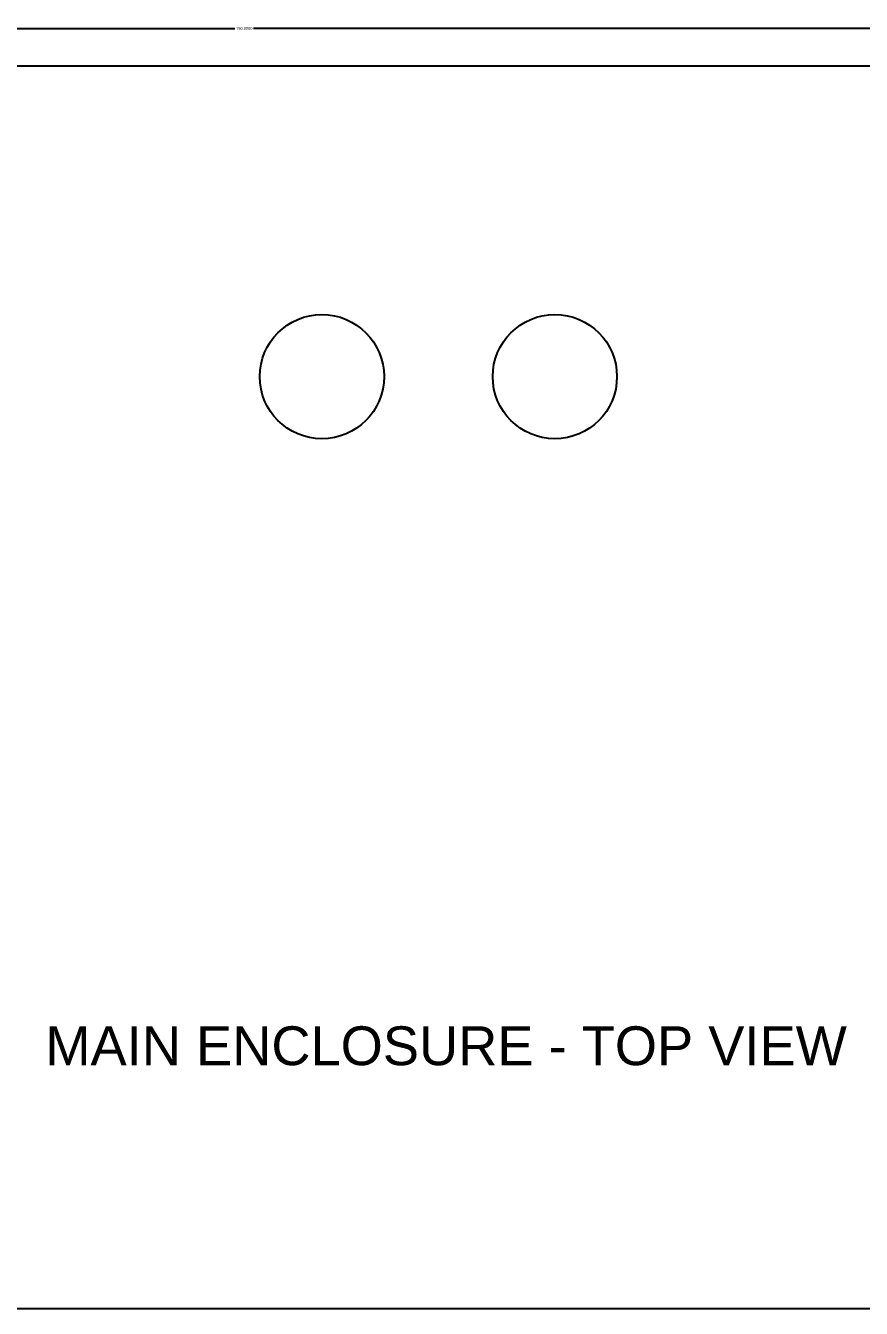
# Model space of a CAD drawing. Header units: inches. Extents: x 0 to 156, y 0 to 83.
# Drawn here: x 60.9 to 114.7, y 0 to 82.6 of the extents above; entities that cross this region are included whole.
import ezdxf

# ---------------------------------------------------------------- set-up
doc = ezdxf.new("R2010")
doc.units = ezdxf.units.IN
doc.header["$MEASUREMENT"] = 0
doc.styles.get("Standard").update_dxf_attribs({"font": ''})
doc.styles.get('Standard').set_extended_font_data('Arial')
doc.dimstyles.get("Standard").update_dxf_attribs({"dimtxt": 0.18, "dimasz": 0.18, "dimexe": 0.18, "dimexo": 0.0625, "dimgap": 0.09, "dimtad": 0, "dimtih": 1, "dimtoh": 1, "dimdec": 4, "dimzin": 0, "dimdsep": 46, "dimtxsty": 'Standard', "dimcen": 0.09, "dimadec": 0, "dimazin": 0, "dimtfac": 1, "dimtdec": 4, "dimtofl": 0, "dimtmove": 0, "dimatfit": 3, "dimfxl": 1, "dimtolj": 1, "dimtzin": 0, "dimarcsym": 0})

# ---------------------------------------------------------------- blocks, each defined once
blk = doc.blocks.new('*D6')
at = {"color": 0, "lineweight": -2, "transparency": 16777216}
for p, q in [((0, 75.062), (0, 82.602)), ((150, 75.062), (150, 82.602)), ((0.18, 82.422), (74.404, 82.422)), ((149.82, 82.422), (75.596, 82.422))]:
    blk.add_line(p, q, dxfattribs=at)
at = {"color": 0, "transparency": 16777216}
for points in [[(0.18, 82.452), (0.18, 82.392), (0, 82.422)], [(149.82, 82.452), (149.82, 82.392), (150, 82.422)]]:
    blk.add_solid(points, dxfattribs=at)
at = {"layer": 'Defpoints', "color": 0, "transparency": 16777216}
for p in [(0, 82.422), (0, 75), (150, 75)]:
    blk.add_point(p, dxfattribs=at)
at = {"color": 0, "transparency": 16777216, "insert": (75, 82.422), "char_height": 0.18, "attachment_point": 5}
blk.add_mtext('\\A1;150.0000', dxfattribs=at)

msp = doc.modelspace()

# ---------------------------------------------------------------- linework, layer by layer
msp.add_lwpolyline([(5, 0), (145, 0, 0.41421356), (150, 5), (150, 75, 0.41421356), (145, 80), (5, 80, 0.41421356), (0, 75), (0, 5, 0.41421356)], format="xyb", close=True)
for centre in [(80, 60), (95, 60)]:
    msp.add_circle(centre, 4)

# ---------------------------------------------------------------- texts
at = {"insert": (62.19224, 18.15996), "char_height": 2.5, "attachment_point": 1}
msp.add_mtext_dynamic_manual_height_columns('{\\fArial Unicode MS|b0|i0|c0|p2;MAIN ENCLOSURE - TOP VIEW}', width=59.2565927, gutter_width=12.5, heights=[0], dxfattribs=at)

# ---------------------------------------------------------------- dimensions: what is measured, and where the dimension line sits
dim = msp.add_linear_dim(base=(0, 82.42198), p1=(150, 75), p2=(0, 75), dimstyle='Standard')
dim.commit()
dim.dimension.update_dxf_attribs({"geometry": '*D6', "text_midpoint": (75, 82.42198)})

doc.saveas('drawing.dxf')
